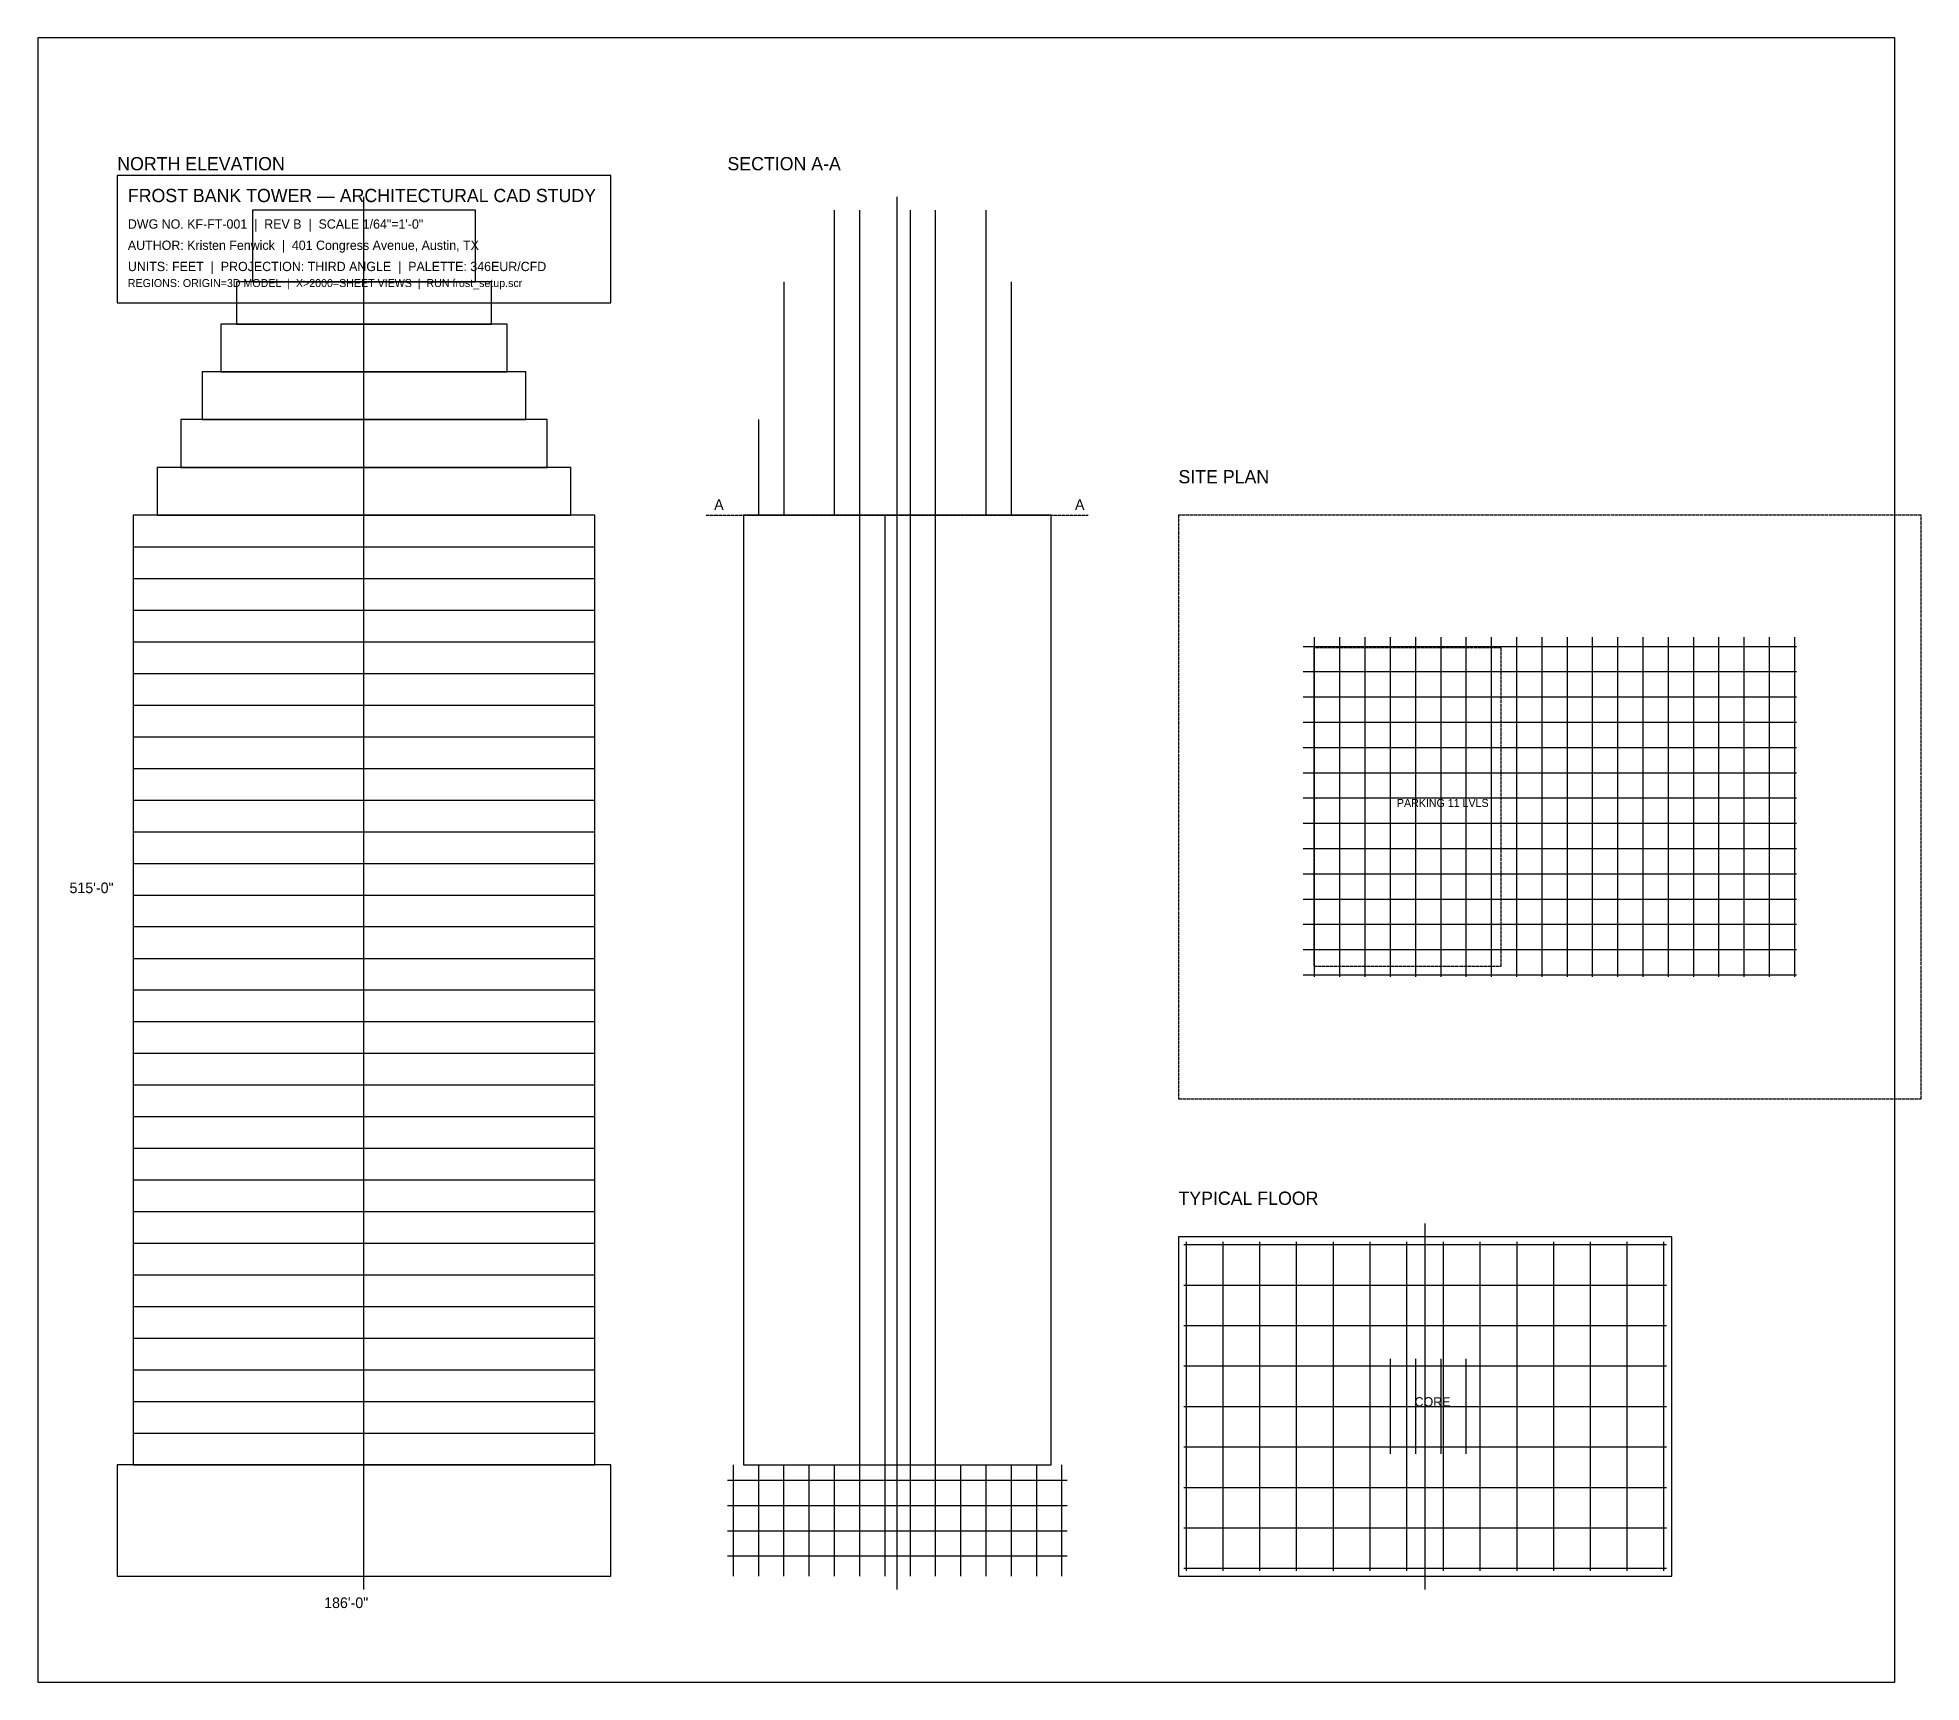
# Model space of a CAD drawing. Header units: feet. Extents: x -93 to 3210, y -64 to 620.
# Drawn here: x 2500 to 3210, y 0 to 620 of the extents above.
import ezdxf

# ---------------------------------------------------------------- set-up
doc = ezdxf.new("R2010")
doc.units = ezdxf.units.FT
doc.linetypes.add('DASHED', pattern=[1.524, 1.27, -0.254])
for name, color, linetype, true_color in [('A-ANNO', 7, 'Continuous', 0x6e6a65), ('A-BORDER', 7, 'Continuous', 0x2a2a2a), ('A-CORE', 7, 'Continuous', 0xf5a8a8), ('A-CROWN', 7, 'Continuous', 0xf3d98f), ('A-DIMS', 7, 'Continuous', 0x2a2a2a), ('A-GLASS', 7, 'Continuous', 0x7298c7), ('A-GRID', 7, 'Continuous', 0xd8d2c8), ('A-PARKING', 7, 'Continuous', 0xf5a8a8), ('A-PODIUM', 7, 'Continuous', 0xf5f1e6), ('A-SECT', 7, 'Continuous', 0xf3d98f), ('A-SITE', 7, 'Continuous', 0xf5f1e6), ('A-TEXT', 7, 'Continuous', 0x2a2a2a), ('A-TITLE', 7, 'Continuous', 0x2a2a2a)]:
    doc.layers.add(name, color=color, linetype=linetype, true_color=true_color)

msp = doc.modelspace()

# ---------------------------------------------------------------- hatches: boundary and pattern name
at = {"layer": 'A-CORE'}
h = msp.add_hatch(dxfattribs=at)
h.set_pattern_fill('ANSI31', scale=3, angle=45)
h.paths.add_polyline_path([(2803.54, 40), (2844.46, 40), (2844.46, 440), (2803.54, 440)])
h = msp.add_hatch(dxfattribs=at)
h.set_pattern_fill('ANSI31', scale=3, angle=45)
h.paths.add_polyline_path([(3002.54, 86.08), (3043.46, 86.08), (3043.46, 121.92), (3002.54, 121.92)])
at = {"layer": 'A-CROWN'}
h = msp.add_hatch(dxfattribs=at)
h.set_pattern_fill('ANSI32', scale=3, angle=45)
h.paths.add_polyline_path([(2782, 528), (2866, 528), (2866, 555), (2782, 555)])
h = msp.add_hatch(dxfattribs=at)
h.set_pattern_fill('ANSI32', scale=3, angle=45)
h.paths.add_polyline_path([(2778, 512), (2870, 512), (2870, 528), (2778, 528)])
h = msp.add_hatch(dxfattribs=at)
h.set_pattern_fill('ANSI32', scale=3, angle=45)
h.paths.add_polyline_path([(2776, 494), (2872, 494), (2872, 512), (2776, 512)])
h = msp.add_hatch(dxfattribs=at)
h.set_pattern_fill('ANSI32', scale=3, angle=45)
h.paths.add_polyline_path([(2774, 476), (2874, 476), (2874, 494), (2774, 494)])
h = msp.add_hatch(dxfattribs=at)
h.set_pattern_fill('ANSI32', scale=3, angle=45)
h.paths.add_polyline_path([(2770, 458), (2878, 458), (2878, 476), (2770, 476)])
h = msp.add_hatch(dxfattribs=at)
h.set_pattern_fill('ANSI32', scale=3, angle=45)
h.paths.add_polyline_path([(2765, 440), (2883, 440), (2883, 458), (2765, 458)])
at = {"layer": 'A-PODIUM'}
h = msp.add_hatch(dxfattribs=at)
h.set_pattern_fill('ANSI37', scale=3, angle=45)
h.paths.add_polyline_path([(2977, 266), (3163, 266), (3163, 394), (2977, 394)])
at = {"layer": 'A-SECT'}
h = msp.add_hatch(dxfattribs=at)
h.set_pattern_fill('ANSI37', scale=3, angle=45)
h.paths.add_polyline_path([(2760, 40), (2888, 40), (2888, 82), (2760, 82)])

# ---------------------------------------------------------------- linework, layer by layer
at = {"layer": 'A-ANNO'}
for p, q in [((2623, 35), (2623, 560)), ((2824, 35), (2824, 560)), ((3023, 35), (3023, 173))]:
    msp.add_line(p, q, dxfattribs=at)
at = {"layer": 'A-ANNO', "linetype": 'DASHED'}
msp.add_line((2752, 440), (2896, 440), dxfattribs=at)
at = {"layer": 'A-BORDER'}
msp.add_lwpolyline([(2500, 0), (3200, 0), (3200, 620), (2500, 620)], close=True, dxfattribs=at)
at = {"layer": 'A-CROWN'}
for points in [[(2581, 528), (2665, 528), (2665, 555), (2581, 555)], [(2575, 512), (2671, 512), (2671, 528), (2575, 528)], [(2569, 494), (2677, 494), (2677, 512), (2569, 512)], [(2562, 476), (2684, 476), (2684, 494), (2562, 494)], [(2554, 458), (2692, 458), (2692, 476), (2554, 476)], [(2545, 440), (2701, 440), (2701, 458), (2545, 458)]]:
    msp.add_lwpolyline(points, close=True, dxfattribs=at)
at = {"layer": 'A-GLASS'}
for points in [[(2536, 82), (2710, 82), (2710, 440), (2536, 440)], [(2766, 82), (2882, 82), (2882, 440), (2766, 440)], [(2930, 40), (3116, 40), (3116, 168), (2930, 168)]]:
    msp.add_lwpolyline(points, close=True, dxfattribs=at)
at = {"layer": 'A-GRID'}
for p, q in [((2536, 428.07), (2710, 428.07)), ((2536, 416.13), (2710, 416.13)), ((2536, 404.2), (2710, 404.2)), ((2536, 392.27), (2710, 392.27)), ((2536, 380.33), (2710, 380.33)), ((2536, 368.4), (2710, 368.4)), ((2536, 356.47), (2710, 356.47)), ((2536, 344.53), (2710, 344.53)), ((2536, 332.6), (2710, 332.6)), ((2536, 320.67), (2710, 320.67)), ((2536, 308.73), (2710, 308.73)), ((2536, 296.8), (2710, 296.8)), ((2536, 284.87), (2710, 284.87)), ((2536, 272.93), (2710, 272.93)), ((2536, 261), (2710, 261)), ((2536, 249.07), (2710, 249.07)), ((2536, 237.13), (2710, 237.13)), ((2536, 225.2), (2710, 225.2)), ((2536, 213.27), (2710, 213.27)), ((2536, 201.33), (2710, 201.33)), ((2536, 189.4), (2710, 189.4)), ((2536, 177.47), (2710, 177.47)), ((2536, 165.53), (2710, 165.53)), ((2932, 165), (3114, 165)), ((2933, 42), (2933, 166)), ((2946.85, 42), (2946.85, 166)), ((2960.69, 42), (2960.69, 166)), ((2974.54, 42), (2974.54, 166)), ((2988.38, 42), (2988.38, 166)), ((3002.23, 42), (3002.23, 166)), ((3016.08, 42), (3016.08, 166)), ((3029.92, 42), (3029.92, 166)), ((3043.77, 42), (3043.77, 166)), ((3057.62, 42), (3057.62, 166)), ((3071.46, 42), (3071.46, 166)), ((3085.31, 42), (3085.31, 166)), ((3099.15, 42), (3099.15, 166)), ((3113, 42), (3113, 166)), ((2536, 153.6), (2710, 153.6)), ((2932, 149.75), (3114, 149.75)), ((2536, 141.67), (2710, 141.67)), ((2536, 129.73), (2710, 129.73)), ((2932, 134.5), (3114, 134.5)), ((2536, 117.8), (2710, 117.8)), ((2932, 119.25), (3114, 119.25)), ((2536, 105.87), (2710, 105.87)), ((2932, 104), (3114, 104)), ((2536, 93.93), (2710, 93.93)), ((2932, 88.75), (3114, 88.75)), ((2932, 73.5), (3114, 73.5)), ((2932, 58.25), (3114, 58.25)), ((2932, 43), (3114, 43))]:
    msp.add_line(p, q, dxfattribs=at)
at = {"layer": 'A-PARKING', "linetype": 'DASHED'}
msp.add_lwpolyline([(2981, 270), (3051.68, 270), (3051.68, 390), (2981, 390)], close=True, dxfattribs=at)
at = {"layer": 'A-PODIUM'}
msp.add_lwpolyline([(2530, 40), (2716, 40), (2716, 82), (2530, 82)], close=True, dxfattribs=at)
at = {"layer": 'A-SITE', "linetype": 'DASHED'}
msp.add_lwpolyline([(2930, 220), (3210, 220), (3210, 440), (2930, 440)], close=True, dxfattribs=at)
at = {"layer": 'A-TITLE'}
msp.add_lwpolyline([(2530, 520), (2716, 520), (2716, 568), (2530, 568)], close=True, dxfattribs=at)

# ---------------------------------------------------------------- texts
at = {"layer": 'A-ANNO'}
for s, height, p in [('REGIONS: ORIGIN=3D MODEL  |  X>2000=SHEET VIEWS  |  RUN frost_setup.scr', 3, (2534, 526)), ('A', 4, (2755, 442)), ('A', 4, (2891, 442))]:
    msp.add_text(s, height=height, dxfattribs=at).set_placement(p)
at = {"layer": 'A-DIMS'}
for s, p in [('515\'-0"', (2512, 297.5)), ('186\'-0"', (2608, 28))]:
    msp.add_text(s, height=4, dxfattribs=at).set_placement(p)
at = {"layer": 'A-TEXT'}
for s, height, p in [('NORTH ELEVATION', 5, (2530, 570)), ('SECTION A-A', 5, (2760, 570)), ('SITE PLAN', 5, (2930, 452)), ('PARKING 11 LVLS', 3, (3012.34, 330)), ('TYPICAL FLOOR', 5, (2930, 180)), ('CORE', 3.5, (3019, 104))]:
    msp.add_text(s, height=height, dxfattribs=at).set_placement(p)
at = {"layer": 'A-TITLE'}
for s, height, p in [('FROST BANK TOWER — ARCHITECTURAL CAD STUDY', 5, (2534, 558)), ('DWG NO. KF-FT-001  |  REV B  |  SCALE 1/64"=1\'-0"', 3.5, (2534, 548)), ('AUTHOR: Kristen Fenwick  |  401 Congress Avenue, Austin, TX', 3.5, (2534, 540)), ('UNITS: FEET  |  PROJECTION: THIRD ANGLE  |  PALETTE: 346EUR/CFD', 3.5, (2534, 532))]:
    msp.add_text(s, height=height, dxfattribs=at).set_placement(p)

doc.saveas('drawing.dxf')
